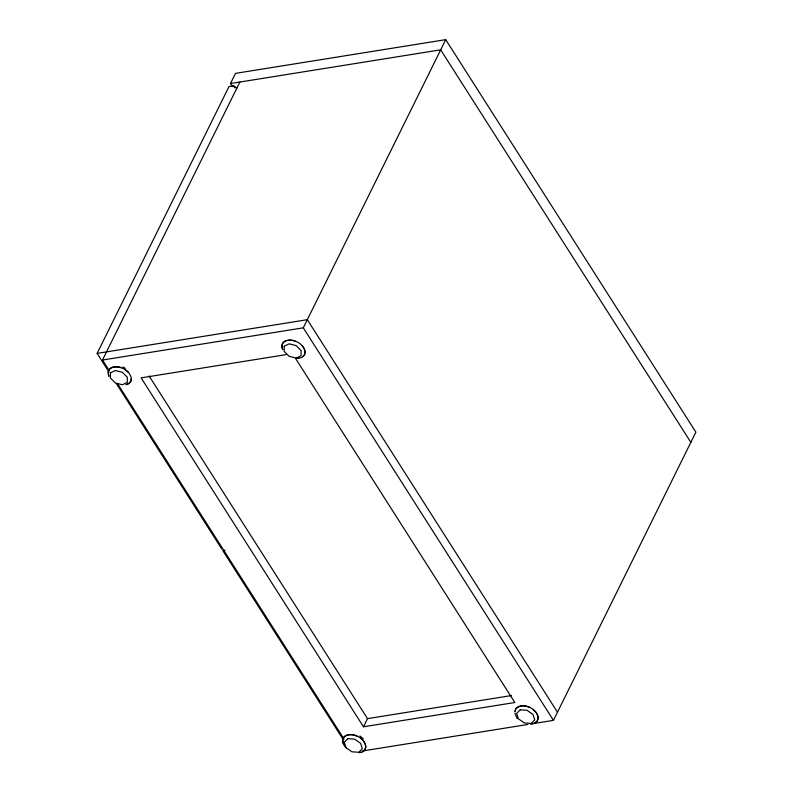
<?xml version="1.0" encoding="UTF-8"?>
<svg xmlns="http://www.w3.org/2000/svg" width="793" height="793" viewBox="0 0 793 793"><rect width="100%" height="100%" fill="white"/><g stroke="black" fill="none" stroke-linecap="round" stroke-linejoin="round"><path stroke-width="1.19" d="M131.37 378.479L130.815 381.294L128.922 383.455L125.928 384.684A12.341 8.089 26.3 0 0 128.922 383.455L130.805 381.304L131.37 378.489C129.794 369.766 118.444 364.156 110.564 368.22L108.681 370.381L108.126 373.196A12.341 8.089 26.3 0 1 121.309 367.724M362.619 751.744L364.839 749.821L365.781 747.165C365.226 737.48 350.784 730.512 343.508 737.54L342.566 740.196L343.726 744.498M364.839 749.831L365.781 747.175L365.325 744.082L363.521 740.949L360.577 738.144M109.047 372.115L97.123 353.4L228.979 86.596L233.677 85.842L236.869 88.152M232.488 86.675L230.485 83.543L235.521 73.362L445.725 39.65L695.877 432.175L553.455 720.351L530.329 724.068M109.147 370.48L102.485 360.032L239.882 82.036M102.485 360.032L303.293 327.826L445.725 39.65M286.362 354.58L141.114 377.874L363.481 726.784L367.506 718.646L511.525 695.54M298.832 358.158A12.341 8.089 26.3 0 1 295.977 358.188L299.714 358.02A12.341 8.089 26.3 0 0 302.698 356.781L304.591 354.63L305.146 351.824C303.58 343.101 292.23 337.481 284.35 341.555L282.457 343.706L281.902 346.521L282.754 349.663A12.341 8.089 26.3 0 1 295.085 341.059M302.698 356.781L304.591 354.63L305.146 351.814L304.304 348.672L302.143 345.589M535.007 722.899L537.238 720.976L538.179 718.319C537.624 708.635 523.182 701.666 515.896 708.694L514.964 711.341L515.896 708.694A12.341 8.099 26.3 0 1 525.224 705.958L529.268 707.168M360.993 752.22L359.378 752.696A12.341 8.099 26.3 0 0 364.839 749.831M230.485 83.543L440.69 49.83L690.852 442.355M97.123 353.4L307.327 319.688L557.479 712.213M225.123 550.193L222.774 550.57L343.369 739.79M363.481 726.784L514.826 702.519L295.789 358.823M362.381 751.001L527.9 724.455M356.88 736.013L352.845 734.814A12.341 8.099 26.3 0 0 343.508 737.549L342.566 740.206L343.022 743.289L344.826 746.421A12.341 8.099 26.3 0 0 346.184 747.888M122.935 366.911L125.264 368.329M125.175 369.627L128.367 372.264M359.873 735.973L363.283 738.828M532.965 709.289L535.909 712.104L537.723 715.236L538.179 718.319L537.238 720.976A12.341 8.099 26.3 0 1 531.766 723.84M517.185 718.666L514.806 713.016M233.677 85.842L235.006 87.924M303.293 327.826L553.455 720.351M149.134 376.001L367.506 718.646M117.79 384.05L343.993 738.987M116.343 383.554L221.733 548.925M108.453 374.405L108.968 376.328A12.341 8.089 26.3 0 1 108.245 374.217M110.445 372.869L110.396 378.013L115.312 382.94L122.3 384.754L127.276 382.395L127.316 377.24L122.409 372.314L115.421 370.5L110.445 372.869M284.221 346.194L284.181 351.349L289.088 356.275L296.086 358.089L301.053 355.73L301.102 350.575L296.185 345.649L289.197 343.835L284.221 346.194M347.849 738.67L344.251 742.179L345.946 747.621L351.943 751.804L358.723 752.279L362.322 748.77L360.627 743.328L354.63 739.145L347.849 738.67M520.248 709.824L516.649 713.333L518.344 718.775L524.342 722.958L531.122 723.434L534.72 719.925L533.025 714.483L527.028 710.3L520.248 709.824"/></g></svg>
